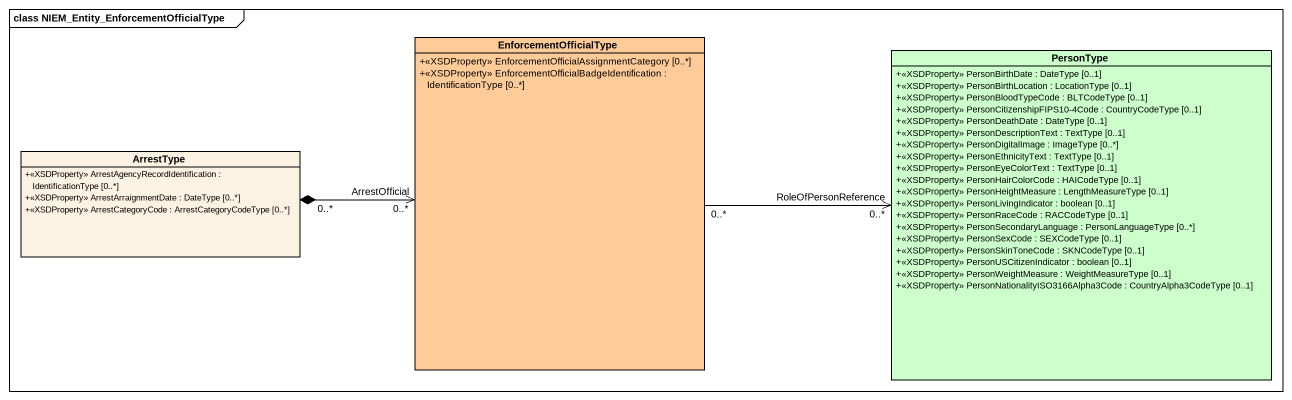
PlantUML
@startuml
mainframe class NIEM_Entity_EnforcementOfficialType
hide circle
hide empty members
skinparam classAttributeIconSize 0
class EnforcementOfficialType #FFCC99 {
  +<<XSDProperty>> EnforcementOfficialAssignmentCategory [0..*]
  +<<XSDProperty>> EnforcementOfficialBadgeIdentification : IdentificationType [0..*]
}
class PersonType #CCFFCC {
  +<<XSDProperty>> PersonBirthDate : DateType [0..1]
  +<<XSDProperty>> PersonBirthLocation : LocationType [0..1]
  +<<XSDProperty>> PersonBloodTypeCode : BLTCodeType [0..1]
  +<<XSDProperty>> PersonCitizenshipFIPS10-4Code : CountryCodeType [0..1]
  +<<XSDProperty>> PersonDeathDate : DateType [0..1]
  +<<XSDProperty>> PersonDescriptionText : TextType [0..1]
  +<<XSDProperty>> PersonDigitalImage : ImageType [0..*]
  +<<XSDProperty>> PersonEthnicityText : TextType [0..1]
  +<<XSDProperty>> PersonEyeColorText : TextType [0..1]
  +<<XSDProperty>> PersonHairColorCode : HAICodeType [0..1]
  +<<XSDProperty>> PersonHeightMeasure : LengthMeasureType [0..1]
  +<<XSDProperty>> PersonLivingIndicator : boolean [0..1]
  +<<XSDProperty>> PersonRaceCode : RACCodeType [0..1]
  +<<XSDProperty>> PersonSecondaryLanguage : PersonLanguageType [0..*]
  +<<XSDProperty>> PersonSexCode : SEXCodeType [0..1]
  +<<XSDProperty>> PersonSkinToneCode : SKNCodeType [0..1]
  +<<XSDProperty>> PersonUSCitizenIndicator : boolean [0..1]
  +<<XSDProperty>> PersonWeightMeasure : WeightMeasureType [0..1]
  +<<XSDProperty>> PersonNationalityISO3166Alpha3Code : CountryAlpha3CodeType [0..1]
}
class ArrestType {
  +<<XSDProperty>> ArrestAgencyRecordIdentification : IdentificationType [0..*]
  +<<XSDProperty>> ArrestArraignmentDate : DateType [0..*]
  +<<XSDProperty>> ArrestCategoryCode : ArrestCategoryCodeType [0..*]
}
EnforcementOfficialType "0..*" -right-> "RoleOfPersonReference\n0..*" PersonType
ArrestType "0..*" *-right-> "ArrestOfficial\n0..*" EnforcementOfficialType
@enduml
